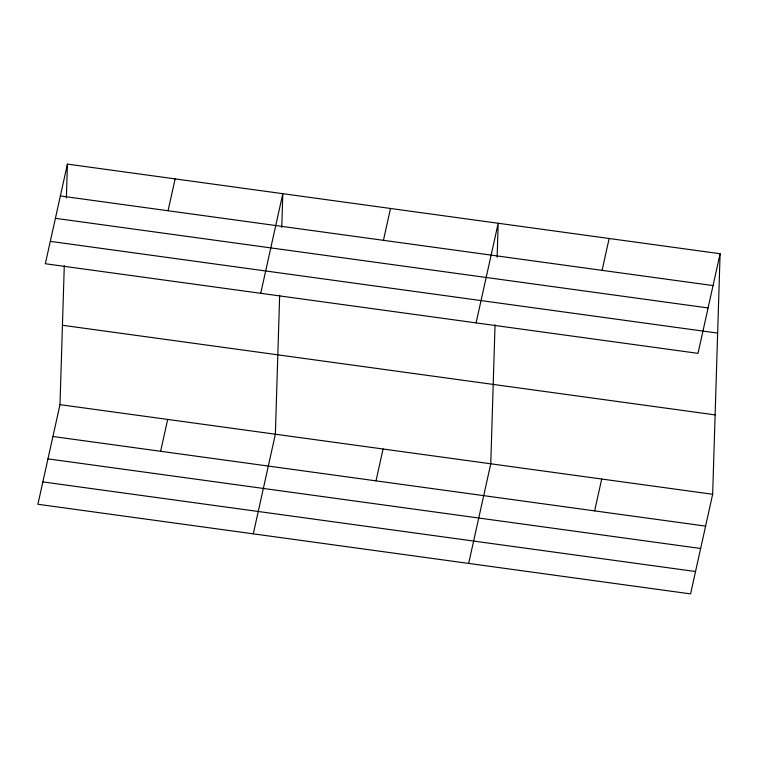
<?xml version="1.0" encoding="UTF-8"?>
<svg xmlns="http://www.w3.org/2000/svg" width="758" height="758" viewBox="0 0 758 758"><rect width="100%" height="100%" fill="white"/><g stroke="black" fill="none" stroke-linecap="round" stroke-linejoin="round"><path stroke-width="1.14" d="M720.1 253.731L698.014 353.361L45.338 263.737L67.424 164.107L720.1 253.731L712.662 494.263L690.576 593.893L37.9 504.269L59.986 404.639L64.288 265.679M66.382 197.952L67.424 164.107M279.664 295.25L275.372 434.22L253.286 533.85M281.758 227.533L282.81 193.678L260.724 293.308M495.05 324.831L490.758 463.792L468.662 563.421M497.144 257.104L498.186 223.259L476.1 322.889M168.058 210.743L175.117 178.888M160.62 451.285L167.679 419.43M383.434 240.324L390.503 208.469M375.996 480.856L383.065 449.001M602.079 270.35L609.148 238.495M594.642 510.883L601.71 479.028M60.365 195.962L713.041 285.586M55.4 218.323L708.076 307.947M50.293 241.366L717.646 333.103M62.44 325.258L715.116 414.891M59.986 404.639L712.662 494.263M52.927 436.494L705.603 526.118M47.962 458.865L700.638 548.489M42.855 481.908L695.531 571.532"/></g></svg>
